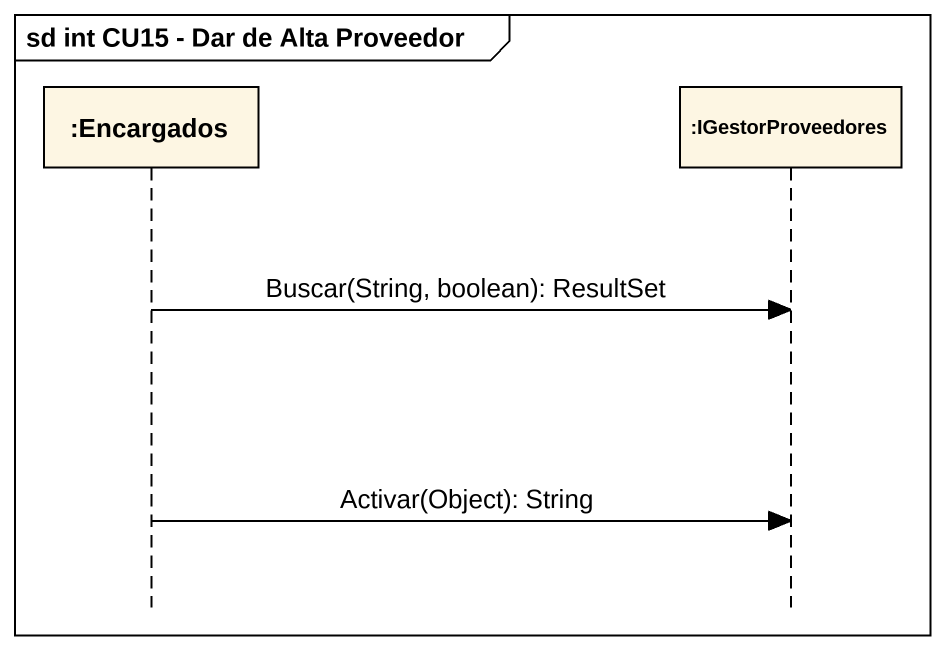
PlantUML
@startuml
mainframe sd int CU15 - Dar de Alta Proveedor
hide footbox
participant ":Encargados" as Encargados
participant ":IGestorProveedores" as IGestorProveedores

Encargados -> IGestorProveedores : Buscar(String, boolean): ResultSet
Encargados -> IGestorProveedores : Activar(Object): String
@enduml
